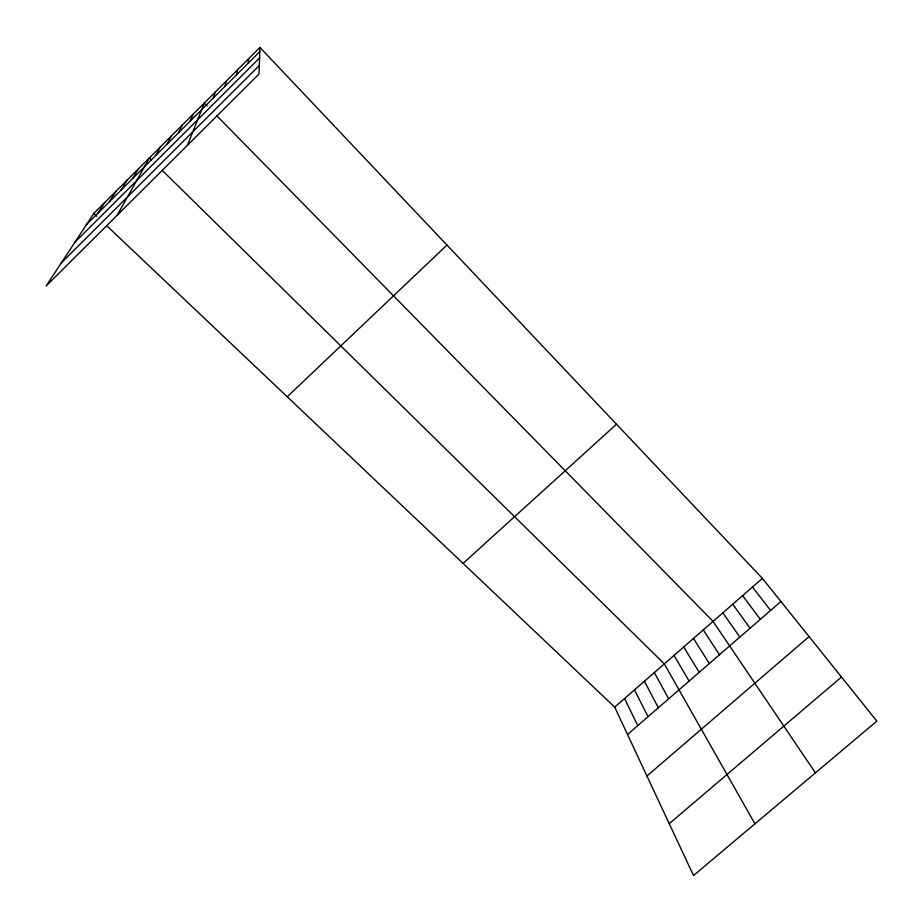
<?xml version="1.0" encoding="UTF-8"?>
<svg xmlns="http://www.w3.org/2000/svg" width="923" height="923" viewBox="0 0 923 923"><rect width="100%" height="100%" fill="white"/><g stroke="black" fill="none" stroke-linecap="round" stroke-linejoin="round"><path stroke-width="1.38" d="M259.94 47.454L259.028 74.025L46.15 285.992L93.788 213.444L259.94 47.454L762.386 578.375L876.85 721.128L693.519 875.546L614.706 707.122L106.618 225.616M248.102 63.26L248.749 58.634M236.438 74.901L237.58 69.779M224.808 86.52L226.458 80.901M213.225 98.092L215.359 91.988M187.438 145.303L204.295 103.041L207.19 105.995M190.15 121.132L193.265 114.06M178.67 132.6L182.269 125.055M167.213 144.034L171.297 136.004M155.802 155.422L160.36 146.93M117.175 215.267L149.457 157.833L151.418 159.748M132.727 178.462L138.254 169.013M121.086 190.103L127.086 180.181M109.468 201.699L115.952 191.303M97.884 213.259L104.853 202.391M86.335 224.785L259.801 51.584M74.832 242.311L259.582 57.987M61.287 262.928L259.317 65.533M287.238 396.775L446.963 245.068M463.058 563.411L616.506 424.222M614.706 707.122L762.386 578.375M627.513 734.489L780.916 601.484M646.942 776.001L809.079 636.605M669.244 823.674L841.488 677.032M93.788 213.444L96.753 216.259M162.16 170.305L664.318 663.879L754.933 823.824M216.859 115.837L713.052 621.387L815.436 772.863M752.476 587.016L770.613 610.426M742.588 595.647L760.333 619.333M732.712 604.242L750.076 628.228M722.871 612.826L739.854 637.089M703.257 629.924L719.467 654.765M693.485 638.451L709.326 663.568M683.735 646.942L699.196 672.348M674.021 655.422L689.1 681.093M654.349 672.567L668.667 698.815M644.404 681.243L658.341 707.768M634.482 689.885L648.038 716.698M624.583 698.515L637.758 725.605"/></g></svg>
